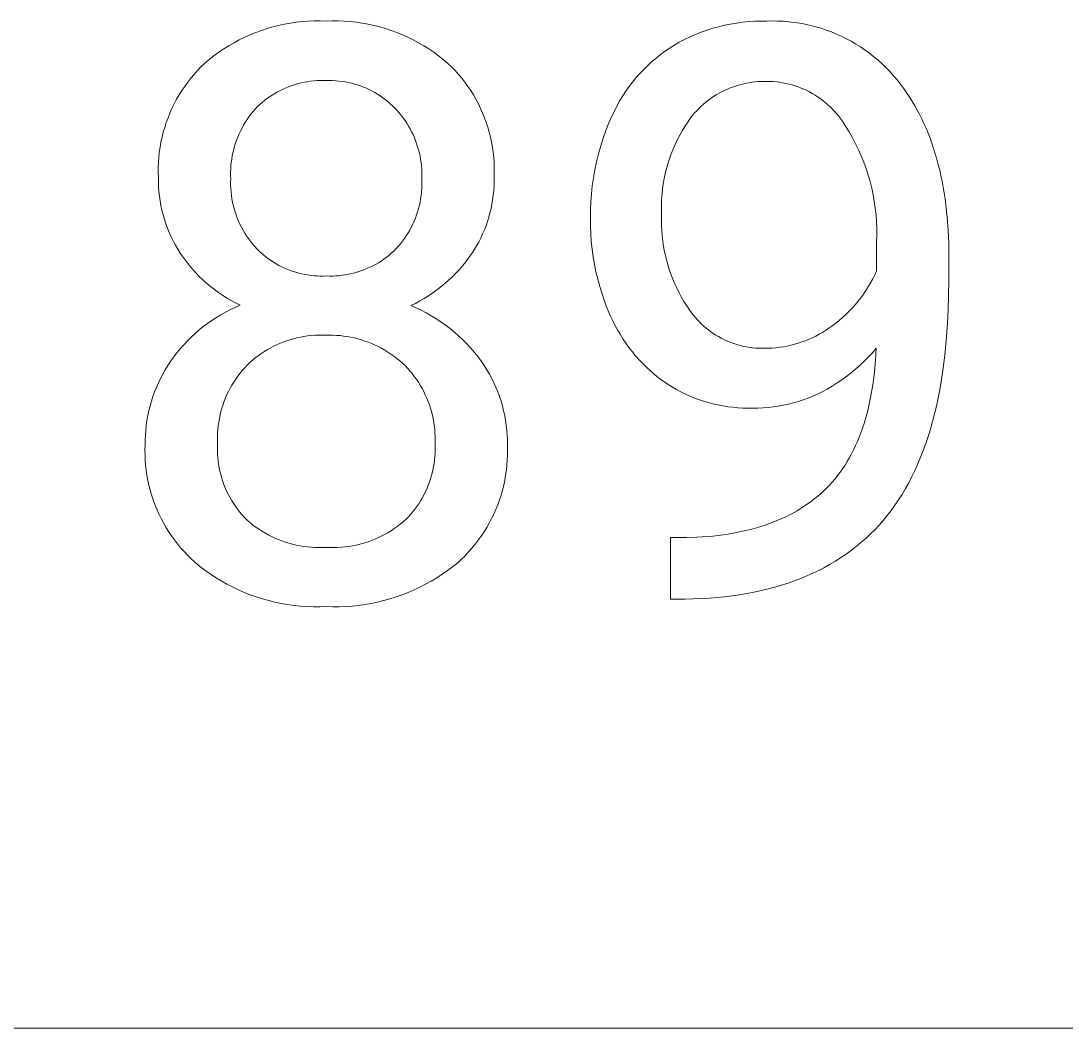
# Model space of a CAD drawing. Header units: millimetres. Extents: x 1287 to 5317, y -239 to 2577.
# Drawn here: x 4646.2 to 4716.2, y -13.8 to 53.6 of the extents above; entities that cross this region are included whole.
import ezdxf

# ---------------------------------------------------------------- set-up
doc = ezdxf.new("R2010")
doc.units = ezdxf.units.MM
doc.header["$MEASUREMENT"] = 0
doc.layers.add('Domyślny', color=7, linetype='Continuous', true_color=0x000000)

msp = doc.modelspace()

# ---------------------------------------------------------------- linework, layer by layer
at = {"layer": 'Domyślny', "color": 18, "lineweight": 15, "true_color": 0x000000}
for p, q in [((4662.731, 53.113), (4663.116, 53.225)), ((4663.116, 53.225), (4663.506, 53.324)), ((4663.506, 53.324), (4663.898, 53.409)), ((4663.898, 53.409), (4664.294, 53.48)), ((4664.294, 53.48), (4664.691, 53.538)), ((4664.691, 53.538), (4665.09, 53.581)), ((4665.09, 53.581), (4665.491, 53.611)), ((4665.491, 53.611), (4665.892, 53.627)), ((4665.892, 53.627), (4666.294, 53.629)), ((4666.294, 53.629), (4666.696, 53.617)), ((4666.696, 53.617), (4667.097, 53.629)), ((4667.097, 53.629), (4667.499, 53.627)), ((4667.499, 53.627), (4667.9, 53.61)), ((4667.9, 53.61), (4668.3, 53.58)), ((4668.3, 53.58), (4668.7, 53.536)), ((4668.7, 53.536), (4669.097, 53.479)), ((4669.097, 53.479), (4669.492, 53.407)), ((4669.492, 53.407), (4669.885, 53.322)), ((4669.885, 53.322), (4670.274, 53.224)), ((4670.274, 53.224), (4670.66, 53.112)), ((4692.587, 53.132), (4692.98, 53.242)), ((4692.98, 53.242), (4693.377, 53.338)), ((4693.377, 53.338), (4693.777, 53.42)), ((4693.777, 53.42), (4694.18, 53.488)), ((4694.18, 53.488), (4694.584, 53.542)), ((4694.584, 53.542), (4694.99, 53.582)), ((4694.99, 53.582), (4695.398, 53.608)), ((4695.398, 53.608), (4695.806, 53.62)), ((4695.806, 53.62), (4696.214, 53.617)), ((4696.214, 53.617), (4696.581, 53.625)), ((4696.581, 53.625), (4696.948, 53.621)), ((4696.948, 53.621), (4697.315, 53.604)), ((4697.315, 53.604), (4697.681, 53.574)), ((4697.681, 53.574), (4698.045, 53.531)), ((4698.045, 53.531), (4698.408, 53.477)), ((4698.408, 53.477), (4698.769, 53.409)), ((4698.769, 53.409), (4699.128, 53.33)), ((4699.128, 53.33), (4699.483, 53.238)), ((4699.483, 53.238), (4699.835, 53.134)), ((4660.873, 52.357), (4661.233, 52.534)), ((4661.233, 52.534), (4661.6, 52.698)), ((4661.6, 52.698), (4661.972, 52.85)), ((4661.972, 52.85), (4662.349, 52.988)), ((4662.349, 52.988), (4662.731, 53.113)), ((4670.66, 53.112), (4671.042, 52.986)), ((4671.042, 52.986), (4671.419, 52.848)), ((4671.419, 52.848), (4671.791, 52.697)), ((4671.791, 52.697), (4672.157, 52.532)), ((4672.157, 52.532), (4672.518, 52.356)), ((4690.691, 52.383), (4691.059, 52.559)), ((4691.059, 52.559), (4691.434, 52.722)), ((4691.434, 52.722), (4691.813, 52.872)), ((4691.813, 52.872), (4692.198, 53.009)), ((4692.198, 53.009), (4692.587, 53.132)), ((4699.835, 53.134), (4700.183, 53.018)), ((4700.183, 53.018), (4700.527, 52.89)), ((4700.527, 52.89), (4700.867, 52.75)), ((4700.867, 52.75), (4701.201, 52.599)), ((4701.201, 52.599), (4701.53, 52.436)), ((4659.831, 51.753), (4660.171, 51.966)), ((4660.171, 51.966), (4660.518, 52.168)), ((4660.518, 52.168), (4660.873, 52.357)), ((4672.518, 52.356), (4672.872, 52.167)), ((4672.872, 52.167), (4673.22, 51.965)), ((4673.22, 51.965), (4673.56, 51.752)), ((4689.66, 51.792), (4689.974, 51.993)), ((4689.974, 51.993), (4690.329, 52.195)), ((4690.329, 52.195), (4690.691, 52.383)), ((4701.53, 52.436), (4701.854, 52.263)), ((4701.854, 52.263), (4702.171, 52.078)), ((4702.171, 52.078), (4702.482, 51.882)), ((4702.482, 51.882), (4702.785, 51.676)), ((4658.857, 51.044), (4659.173, 51.292)), ((4659.173, 51.292), (4659.498, 51.528)), ((4659.498, 51.528), (4659.831, 51.753)), ((4673.56, 51.752), (4673.893, 51.527)), ((4673.893, 51.527), (4674.218, 51.291)), ((4674.218, 51.291), (4674.534, 51.044)), ((4688.481, 50.879), (4688.764, 51.122)), ((4688.764, 51.122), (4689.055, 51.356)), ((4689.055, 51.356), (4689.354, 51.579)), ((4689.354, 51.579), (4689.66, 51.792)), ((4702.785, 51.676), (4703.082, 51.46)), ((4703.082, 51.46), (4703.371, 51.233)), ((4703.371, 51.233), (4703.652, 50.997)), ((4658.069, 50.303), (4658.305, 50.548)), ((4658.305, 50.548), (4658.549, 50.786)), ((4658.549, 50.786), (4658.857, 51.044)), ((4674.534, 51.044), (4674.842, 50.786)), ((4674.842, 50.786), (4675.087, 50.549)), ((4675.087, 50.549), (4675.324, 50.304)), ((4687.943, 50.363), (4688.208, 50.626)), ((4688.208, 50.626), (4688.481, 50.879)), ((4703.652, 50.997), (4703.924, 50.751)), ((4703.924, 50.751), (4704.188, 50.496)), ((4704.188, 50.496), (4704.443, 50.232)), ((4657.413, 49.519), (4657.623, 49.788)), ((4657.623, 49.788), (4657.841, 50.049)), ((4657.841, 50.049), (4658.069, 50.303)), ((4675.324, 50.304), (4675.552, 50.05)), ((4675.552, 50.05), (4675.771, 49.789)), ((4675.771, 49.789), (4675.98, 49.521)), ((4687.205, 49.522), (4687.441, 49.811)), ((4687.441, 49.811), (4687.687, 50.091)), ((4687.687, 50.091), (4687.943, 50.363)), ((4704.443, 50.232), (4704.689, 49.959)), ((4704.689, 49.959), (4704.926, 49.679)), ((4657.023, 48.961), (4657.213, 49.243)), ((4657.213, 49.243), (4657.413, 49.519)), ((4663.815, 49.066), (4663.624, 48.974)), ((4664.009, 49.152), (4663.815, 49.066)), ((4664.205, 49.23), (4664.009, 49.152)), ((4664.404, 49.302), (4664.205, 49.23)), ((4664.606, 49.367), (4664.404, 49.302)), ((4664.809, 49.426), (4664.606, 49.367)), ((4665.015, 49.477), (4664.809, 49.426)), ((4665.222, 49.521), (4665.015, 49.477)), ((4665.43, 49.558), (4665.222, 49.521)), ((4665.639, 49.588), (4665.43, 49.558)), ((4665.85, 49.611), (4665.639, 49.588)), ((4666.061, 49.627), (4665.85, 49.611)), ((4666.272, 49.636), (4666.061, 49.627)), ((4666.484, 49.637), (4666.272, 49.636)), ((4666.696, 49.631), (4666.484, 49.637)), ((4666.908, 49.635), (4666.696, 49.631)), ((4667.12, 49.632), (4666.908, 49.635)), ((4667.331, 49.621), (4667.12, 49.632)), ((4667.543, 49.602), (4667.331, 49.621)), ((4667.753, 49.577), (4667.543, 49.602)), ((4667.963, 49.544), (4667.753, 49.577)), ((4668.171, 49.504), (4667.963, 49.544)), ((4668.378, 49.456), (4668.171, 49.504)), ((4668.583, 49.402), (4668.378, 49.456)), ((4668.786, 49.34), (4668.583, 49.402)), ((4668.986, 49.272), (4668.786, 49.34)), ((4669.185, 49.196), (4668.986, 49.272)), ((4669.38, 49.114), (4669.185, 49.196)), ((4669.572, 49.025), (4669.38, 49.114)), ((4669.762, 48.93), (4669.572, 49.025)), ((4675.98, 49.521), (4676.181, 49.245)), ((4676.181, 49.245), (4676.371, 48.963)), ((4686.764, 48.921), (4686.979, 49.225)), ((4686.979, 49.225), (4687.205, 49.522)), ((4693.569, 49.062), (4693.377, 48.974)), ((4693.764, 49.142), (4693.569, 49.062)), ((4693.962, 49.217), (4693.764, 49.142)), ((4694.162, 49.284), (4693.962, 49.217)), ((4694.364, 49.345), (4694.162, 49.284)), ((4694.568, 49.399), (4694.364, 49.345)), ((4694.773, 49.446), (4694.568, 49.399)), ((4694.981, 49.486), (4694.773, 49.446)), ((4695.189, 49.519), (4694.981, 49.486)), ((4695.398, 49.545), (4695.189, 49.519)), ((4695.608, 49.564), (4695.398, 49.545)), ((4695.819, 49.575), (4695.608, 49.564)), ((4696.03, 49.58), (4695.819, 49.575)), ((4696.241, 49.578), (4696.03, 49.58)), ((4696.451, 49.573), (4696.241, 49.578)), ((4696.661, 49.561), (4696.451, 49.573)), ((4696.87, 49.542), (4696.661, 49.561)), ((4697.078, 49.516), (4696.87, 49.542)), ((4697.286, 49.482), (4697.078, 49.516)), ((4697.492, 49.442), (4697.286, 49.482)), ((4697.697, 49.394), (4697.492, 49.442)), ((4697.9, 49.34), (4697.697, 49.394)), ((4698.1, 49.278), (4697.9, 49.34)), ((4698.299, 49.21), (4698.1, 49.278)), ((4698.495, 49.135), (4698.299, 49.21)), ((4698.689, 49.053), (4698.495, 49.135)), ((4698.88, 48.965), (4698.689, 49.053)), ((4704.926, 49.679), (4705.152, 49.39)), ((4705.152, 49.39), (4705.353, 49.121)), ((4705.353, 49.121), (4705.547, 48.847)), ((4656.512, 48.076), (4656.672, 48.377)), ((4656.672, 48.377), (4656.843, 48.672)), ((4656.843, 48.672), (4657.023, 48.961)), ((4662.724, 48.421), (4662.556, 48.292)), ((4662.896, 48.544), (4662.724, 48.421)), ((4663.073, 48.661), (4662.896, 48.544)), ((4663.253, 48.771), (4663.073, 48.661)), ((4663.437, 48.876), (4663.253, 48.771)), ((4663.624, 48.974), (4663.437, 48.876)), ((4669.948, 48.827), (4669.762, 48.93)), ((4670.13, 48.719), (4669.948, 48.827)), ((4670.308, 48.604), (4670.13, 48.719)), ((4670.482, 48.483), (4670.308, 48.604)), ((4670.652, 48.357), (4670.482, 48.483)), ((4670.818, 48.224), (4670.652, 48.357)), ((4676.371, 48.963), (4676.552, 48.674)), ((4676.552, 48.674), (4676.723, 48.379)), ((4676.723, 48.379), (4676.883, 48.078)), ((4686.366, 48.29), (4686.56, 48.609)), ((4686.56, 48.609), (4686.764, 48.921)), ((4692.297, 48.319), (4692.13, 48.19)), ((4692.467, 48.444), (4692.297, 48.319)), ((4692.642, 48.562), (4692.467, 48.444)), ((4692.82, 48.674), (4692.642, 48.562)), ((4693.003, 48.78), (4692.82, 48.674)), ((4693.188, 48.88), (4693.003, 48.78)), ((4693.377, 48.974), (4693.188, 48.88)), ((4699.067, 48.87), (4698.88, 48.965)), ((4699.251, 48.769), (4699.067, 48.87)), ((4699.432, 48.662), (4699.251, 48.769)), ((4699.609, 48.548), (4699.432, 48.662)), ((4699.781, 48.429), (4699.609, 48.548)), ((4699.95, 48.303), (4699.781, 48.429)), ((4705.547, 48.847), (4705.735, 48.567)), ((4705.735, 48.567), (4705.916, 48.28)), ((4656.224, 47.459), (4656.363, 47.77)), ((4656.363, 47.77), (4656.512, 48.076)), ((4661.93, 47.711), (4661.787, 47.544)), ((4662.079, 47.873), (4661.93, 47.711)), ((4662.233, 48.018), (4662.079, 47.873)), ((4662.392, 48.158), (4662.233, 48.018)), ((4662.556, 48.292), (4662.392, 48.158)), ((4670.979, 48.086), (4670.818, 48.224)), ((4671.135, 47.942), (4670.979, 48.086)), ((4671.285, 47.793), (4671.135, 47.942)), ((4671.434, 47.634), (4671.285, 47.793)), ((4671.577, 47.471), (4671.434, 47.634)), ((4676.883, 48.078), (4677.032, 47.772)), ((4677.032, 47.772), (4677.171, 47.46)), ((4685.853, 47.296), (4686.013, 47.633)), ((4686.013, 47.633), (4686.184, 47.965)), ((4686.184, 47.965), (4686.366, 48.29)), ((4691.511, 47.617), (4691.369, 47.461)), ((4691.659, 47.768), (4691.511, 47.617)), ((4691.811, 47.914), (4691.659, 47.768)), ((4691.968, 48.054), (4691.811, 47.914)), ((4692.13, 48.19), (4691.968, 48.054)), ((4700.114, 48.172), (4699.95, 48.303)), ((4700.274, 48.036), (4700.114, 48.172)), ((4700.429, 47.894), (4700.274, 48.036)), ((4700.579, 47.746), (4700.429, 47.894)), ((4700.723, 47.594), (4700.579, 47.746)), ((4705.916, 48.28), (4706.091, 47.988)), ((4706.091, 47.988), (4706.259, 47.689)), ((4706.259, 47.689), (4706.421, 47.385)), ((4655.979, 46.823), (4656.096, 47.143)), ((4656.096, 47.143), (4656.224, 47.459)), ((4661.392, 47.016), (4661.273, 46.831)), ((4661.518, 47.196), (4661.392, 47.016)), ((4661.649, 47.372), (4661.518, 47.196)), ((4661.787, 47.544), (4661.649, 47.372)), ((4671.714, 47.303), (4671.577, 47.471)), ((4671.846, 47.13), (4671.714, 47.303)), ((4671.972, 46.953), (4671.846, 47.13)), ((4672.091, 46.772), (4671.972, 46.953)), ((4677.171, 47.46), (4677.299, 47.145)), ((4677.299, 47.145), (4677.416, 46.825)), ((4685.633, 46.796), (4685.853, 47.296)), ((4691.101, 47.135), (4690.903, 46.854)), ((4691.232, 47.3), (4691.101, 47.135)), ((4691.369, 47.461), (4691.232, 47.3)), ((4700.863, 47.437), (4700.723, 47.594)), ((4700.997, 47.275), (4700.863, 47.437)), ((4701.125, 47.109), (4700.997, 47.275)), ((4701.248, 46.938), (4701.125, 47.109)), ((4701.364, 46.764), (4701.248, 46.938)), ((4706.421, 47.385), (4706.577, 47.075)), ((4706.577, 47.075), (4706.726, 46.759)), ((4655.779, 46.172), (4655.873, 46.499)), ((4655.873, 46.499), (4655.979, 46.823)), ((4660.952, 46.254), (4660.859, 46.055)), ((4661.053, 46.45), (4660.952, 46.254)), ((4661.159, 46.642), (4661.053, 46.45)), ((4661.273, 46.831), (4661.159, 46.642)), ((4672.205, 46.586), (4672.091, 46.772)), ((4672.312, 46.398), (4672.205, 46.586)), ((4672.413, 46.205), (4672.312, 46.398)), ((4672.507, 46.01), (4672.413, 46.205)), ((4677.416, 46.825), (4677.522, 46.501)), ((4677.522, 46.501), (4677.616, 46.173)), ((4685.244, 45.774), (4685.429, 46.288)), ((4685.429, 46.288), (4685.633, 46.796)), ((4690.535, 46.272), (4690.367, 45.971)), ((4690.714, 46.566), (4690.535, 46.272)), ((4690.903, 46.854), (4690.714, 46.566)), ((4701.475, 46.585), (4701.364, 46.764)), ((4701.714, 46.199), (4701.475, 46.585)), ((4706.726, 46.759), (4706.869, 46.436)), ((4706.869, 46.436), (4707.005, 46.108)), ((4655.564, 45.173), (4655.624, 45.508)), ((4655.624, 45.508), (4655.696, 45.841)), ((4655.696, 45.841), (4655.779, 46.172)), ((4660.692, 45.647), (4660.619, 45.44)), ((4660.772, 45.852), (4660.692, 45.647)), ((4660.859, 46.055), (4660.772, 45.852)), ((4672.595, 45.811), (4672.507, 46.01)), ((4672.676, 45.609), (4672.595, 45.811)), ((4672.75, 45.405), (4672.676, 45.609)), ((4677.616, 46.173), (4677.699, 45.843)), ((4677.699, 45.843), (4677.771, 45.509)), ((4677.771, 45.509), (4677.831, 45.174)), ((4685.076, 45.253), (4685.244, 45.774)), ((4690.208, 45.666), (4690.06, 45.355)), ((4690.367, 45.971), (4690.208, 45.666)), ((4701.939, 45.806), (4701.714, 46.199)), ((4702.15, 45.405), (4701.939, 45.806)), ((4707.005, 46.108), (4707.135, 45.774)), ((4707.135, 45.774), (4707.259, 45.434)), ((4655.479, 44.497), (4655.515, 44.836)), ((4655.515, 44.836), (4655.564, 45.173)), ((4660.443, 44.804), (4660.399, 44.588)), ((4660.495, 45.018), (4660.443, 44.804)), ((4660.553, 45.23), (4660.495, 45.018)), ((4660.619, 45.44), (4660.553, 45.23)), ((4672.817, 45.199), (4672.75, 45.405)), ((4672.878, 44.99), (4672.817, 45.199)), ((4672.931, 44.78), (4672.878, 44.99)), ((4677.831, 45.174), (4677.879, 44.837)), ((4677.879, 44.837), (4677.915, 44.498)), ((4684.926, 44.727), (4685.076, 45.253)), ((4689.923, 45.039), (4689.796, 44.719)), ((4690.06, 45.355), (4689.923, 45.039)), ((4702.348, 44.997), (4702.15, 45.405)), ((4702.532, 44.582), (4702.348, 44.997)), ((4707.259, 45.434), (4707.376, 45.087)), ((4707.376, 45.087), (4707.487, 44.735)), ((4655.44, 43.817), (4655.454, 44.157)), ((4655.454, 44.157), (4655.479, 44.497)), ((4660.332, 44.154), (4660.309, 43.935)), ((4660.362, 44.372), (4660.332, 44.154)), ((4660.399, 44.588), (4660.362, 44.372)), ((4672.977, 44.567), (4672.931, 44.78)), ((4673.016, 44.354), (4672.977, 44.567)), ((4673.048, 44.139), (4673.016, 44.354)), ((4673.072, 43.923), (4673.048, 44.139)), ((4677.915, 44.498), (4677.94, 44.158)), ((4677.94, 44.158), (4677.952, 43.817)), ((4684.681, 43.661), (4684.794, 44.196)), ((4684.794, 44.196), (4684.926, 44.727)), ((4689.68, 44.395), (4689.575, 44.067)), ((4689.796, 44.719), (4689.68, 44.395)), ((4702.701, 44.162), (4702.532, 44.582)), ((4702.855, 43.736), (4702.701, 44.162)), ((4707.487, 44.735), (4707.591, 44.377)), ((4707.591, 44.377), (4707.69, 44.013)), ((4655.439, 43.476), (4655.44, 43.817)), ((4655.449, 43.136), (4655.439, 43.476)), ((4660.294, 43.715), (4660.287, 43.495)), ((4660.287, 43.495), (4660.287, 43.275)), ((4660.309, 43.935), (4660.294, 43.715)), ((4673.089, 43.707), (4673.072, 43.923)), ((4673.099, 43.49), (4673.089, 43.707)), ((4673.102, 43.272), (4673.099, 43.49)), ((4677.953, 43.476), (4677.942, 43.136)), ((4677.952, 43.817), (4677.953, 43.476)), ((4684.586, 43.123), (4684.681, 43.661)), ((4689.482, 43.736), (4689.4, 43.401)), ((4689.575, 44.067), (4689.482, 43.736)), ((4702.995, 43.304), (4702.855, 43.736)), ((4707.69, 44.013), (4707.781, 43.643)), ((4707.781, 43.643), (4707.867, 43.267)), ((4655.451, 42.822), (4655.449, 43.136)), ((4655.463, 42.507), (4655.451, 42.822)), ((4660.287, 43.275), (4660.294, 43.055)), ((4660.294, 43.055), (4660.288, 42.831)), ((4660.288, 42.831), (4660.29, 42.607)), ((4673.097, 43.055), (4673.102, 43.272)), ((4673.103, 42.832), (4673.097, 43.055)), ((4673.102, 42.608), (4673.103, 42.832)), ((4677.942, 42.837), (4677.931, 42.538)), ((4677.942, 43.136), (4677.942, 42.837)), ((4684.509, 42.581), (4684.586, 43.123)), ((4689.269, 42.725), (4689.221, 42.385)), ((4689.329, 43.065), (4689.269, 42.725)), ((4689.4, 43.401), (4689.329, 43.065)), ((4703.12, 42.869), (4702.995, 43.304)), ((4703.23, 42.429), (4703.12, 42.869)), ((4707.867, 43.267), (4707.946, 42.885)), ((4707.946, 42.885), (4708.018, 42.497)), ((4655.486, 42.194), (4655.463, 42.507)), ((4655.52, 41.882), (4655.486, 42.194)), ((4660.29, 42.607), (4660.3, 42.384)), ((4660.3, 42.384), (4660.318, 42.16)), ((4660.318, 42.16), (4660.343, 41.938)), ((4673.051, 41.94), (4673.075, 42.162)), ((4673.075, 42.162), (4673.092, 42.385)), ((4673.092, 42.385), (4673.102, 42.608)), ((4677.911, 42.24), (4677.881, 41.943)), ((4677.931, 42.538), (4677.911, 42.24)), ((4684.412, 41.492), (4684.451, 42.037)), ((4684.451, 42.037), (4684.509, 42.581)), ((4689.185, 42.042), (4689.16, 41.699)), ((4689.221, 42.385), (4689.185, 42.042)), ((4703.325, 41.985), (4703.23, 42.429)), ((4708.018, 42.497), (4708.085, 42.103)), ((4708.085, 42.103), (4708.145, 41.703)), ((4655.565, 41.57), (4655.52, 41.882)), ((4655.62, 41.261), (4655.565, 41.57)), ((4660.343, 41.938), (4660.377, 41.716)), ((4660.377, 41.716), (4660.418, 41.496)), ((4660.418, 41.496), (4660.466, 41.277)), ((4672.931, 41.281), (4672.978, 41.499)), ((4672.978, 41.499), (4673.018, 41.719)), ((4673.018, 41.719), (4673.051, 41.94)), ((4677.791, 41.352), (4677.731, 41.059)), ((4677.841, 41.646), (4677.791, 41.352)), ((4677.881, 41.943), (4677.841, 41.646)), ((4684.392, 40.945), (4684.412, 41.492)), ((4689.146, 41.355), (4689.145, 41.011)), ((4689.16, 41.699), (4689.146, 41.355)), ((4703.404, 41.539), (4703.325, 41.985)), ((4703.468, 41.09), (4703.404, 41.539)), ((4708.145, 41.703), (4708.198, 41.297)), ((4655.687, 40.954), (4655.62, 41.261)), ((4655.763, 40.649), (4655.687, 40.954)), ((4655.851, 40.347), (4655.763, 40.649)), ((4660.466, 41.277), (4660.522, 41.06)), ((4660.522, 41.06), (4660.586, 40.846)), ((4660.586, 40.846), (4660.657, 40.633)), ((4660.657, 40.633), (4660.736, 40.423)), ((4672.665, 40.428), (4672.743, 40.637)), ((4672.743, 40.637), (4672.813, 40.85)), ((4672.813, 40.85), (4672.875, 41.064)), ((4672.875, 41.064), (4672.931, 41.281)), ((4677.662, 40.768), (4677.582, 40.48)), ((4677.731, 41.059), (4677.662, 40.768)), ((4684.391, 40.398), (4684.392, 40.945)), ((4689.145, 41.011), (4689.155, 40.666)), ((4689.155, 40.666), (4689.147, 40.308)), ((4703.517, 40.64), (4703.468, 41.09)), ((4703.55, 40.187), (4703.517, 40.64)), ((4708.198, 41.297), (4708.287, 40.467)), ((4655.948, 40.048), (4655.851, 40.347)), ((4656.056, 39.753), (4655.948, 40.048)), ((4660.736, 40.423), (4660.822, 40.217)), ((4660.822, 40.217), (4660.914, 40.013)), ((4660.914, 40.013), (4661.014, 39.812)), ((4672.391, 39.816), (4672.489, 40.017)), ((4672.489, 40.017), (4672.581, 40.221)), ((4672.581, 40.221), (4672.665, 40.428)), ((4677.395, 39.912), (4677.288, 39.633)), ((4677.494, 40.194), (4677.395, 39.912)), ((4677.582, 40.48), (4677.494, 40.194)), ((4684.393, 39.884), (4684.391, 40.398)), ((4689.147, 40.308), (4689.151, 39.949)), ((4689.151, 39.949), (4689.167, 39.59)), ((4703.567, 39.734), (4703.55, 40.187)), ((4708.287, 40.467), (4708.35, 39.614)), ((4656.175, 39.462), (4656.056, 39.753)), ((4656.303, 39.175), (4656.175, 39.462)), ((4661.014, 39.812), (4661.121, 39.615)), ((4661.121, 39.615), (4661.235, 39.422)), ((4661.235, 39.422), (4661.356, 39.234)), ((4661.356, 39.234), (4661.482, 39.049)), ((4671.929, 39.052), (4672.054, 39.237)), ((4672.054, 39.237), (4672.173, 39.426)), ((4672.173, 39.426), (4672.285, 39.619)), ((4672.285, 39.619), (4672.391, 39.816)), ((4677.171, 39.358), (4677.045, 39.087)), ((4677.288, 39.633), (4677.171, 39.358)), ((4684.412, 39.371), (4684.393, 39.884)), ((4684.449, 38.858), (4684.412, 39.371)), ((4689.167, 39.59), (4689.196, 39.232)), ((4689.196, 39.232), (4689.237, 38.875)), ((4703.555, 38.828), (4703.569, 39.281)), ((4703.569, 39.281), (4703.567, 39.734)), ((4708.35, 39.614), (4708.387, 38.736)), ((4656.441, 38.893), (4656.303, 39.175)), ((4656.588, 38.615), (4656.441, 38.893)), ((4656.745, 38.343), (4656.588, 38.615)), ((4661.482, 39.049), (4661.616, 38.869)), ((4661.616, 38.869), (4661.755, 38.694)), ((4661.755, 38.694), (4661.901, 38.523)), ((4661.901, 38.523), (4662.052, 38.358)), ((4671.366, 38.358), (4671.516, 38.524)), ((4671.516, 38.524), (4671.659, 38.695)), ((4671.659, 38.695), (4671.797, 38.871)), ((4671.797, 38.871), (4671.929, 39.052)), ((4676.766, 38.558), (4676.613, 38.301)), ((4676.91, 38.82), (4676.766, 38.558)), ((4677.045, 39.087), (4676.91, 38.82)), ((4684.502, 38.347), (4684.449, 38.858)), ((4689.237, 38.875), (4689.29, 38.52)), ((4689.29, 38.52), (4689.355, 38.167)), ((4703.555, 36.895), (4703.555, 38.828)), ((4708.387, 38.736), (4708.4, 37.835)), ((4656.912, 38.076), (4656.745, 38.343)), ((4657.103, 37.799), (4656.912, 38.076)), ((4662.052, 38.358), (4662.199, 38.214)), ((4662.199, 38.214), (4662.35, 38.076)), ((4662.35, 38.076), (4662.506, 37.942)), ((4662.506, 37.942), (4662.667, 37.814)), ((4662.667, 37.814), (4662.831, 37.691)), ((4670.718, 37.794), (4670.888, 37.926)), ((4670.888, 37.926), (4671.052, 38.065)), ((4671.052, 38.065), (4671.212, 38.209)), ((4671.212, 38.209), (4671.366, 38.358)), ((4676.452, 38.049), (4676.256, 37.772)), ((4676.613, 38.301), (4676.452, 38.049)), ((4684.571, 37.838), (4684.502, 38.347)), ((4684.658, 37.331), (4684.571, 37.838)), ((4689.355, 38.167), (4689.433, 37.817)), ((4689.433, 37.817), (4689.522, 37.469)), ((4708.4, 37.835), (4708.4, 36.426)), ((4657.303, 37.529), (4657.103, 37.799)), ((4657.512, 37.266), (4657.303, 37.529)), ((4657.73, 37.01), (4657.512, 37.266)), ((4662.831, 37.691), (4663, 37.574)), ((4663, 37.574), (4663.172, 37.463)), ((4663.172, 37.463), (4663.349, 37.357)), ((4663.349, 37.357), (4663.528, 37.258)), ((4663.528, 37.258), (4663.711, 37.164)), ((4663.711, 37.164), (4663.897, 37.077)), ((4669.421, 37.04), (4669.617, 37.128)), ((4669.617, 37.128), (4669.81, 37.223)), ((4669.81, 37.223), (4669.999, 37.325)), ((4669.999, 37.325), (4670.185, 37.432)), ((4670.185, 37.432), (4670.367, 37.547)), ((4670.367, 37.547), (4670.545, 37.667)), ((4670.545, 37.667), (4670.718, 37.794)), ((4675.835, 37.238), (4675.612, 36.981)), ((4676.05, 37.501), (4675.835, 37.238)), ((4676.256, 37.772), (4676.05, 37.501)), ((4684.761, 36.828), (4684.658, 37.331)), ((4689.522, 37.469), (4689.623, 37.125)), ((4689.623, 37.125), (4689.737, 36.784)), ((4657.957, 36.761), (4657.73, 37.01)), ((4658.191, 36.52), (4657.957, 36.761)), ((4658.433, 36.286), (4658.191, 36.52)), ((4663.897, 37.077), (4664.085, 36.996)), ((4664.085, 36.996), (4664.277, 36.921)), ((4664.277, 36.921), (4664.47, 36.853)), ((4664.47, 36.853), (4664.666, 36.791)), ((4664.666, 36.791), (4664.864, 36.736)), ((4664.864, 36.736), (4665.064, 36.688)), ((4665.064, 36.688), (4665.265, 36.646)), ((4665.265, 36.646), (4665.467, 36.611)), ((4665.467, 36.611), (4665.671, 36.583)), ((4665.671, 36.583), (4665.875, 36.562)), ((4665.875, 36.562), (4666.08, 36.548)), ((4666.08, 36.548), (4666.285, 36.541)), ((4666.285, 36.541), (4666.49, 36.54)), ((4666.49, 36.54), (4666.696, 36.546)), ((4666.696, 36.546), (4666.91, 36.54)), ((4666.91, 36.54), (4667.125, 36.541)), ((4667.125, 36.541), (4667.34, 36.55)), ((4667.34, 36.55), (4667.554, 36.566)), ((4667.554, 36.566), (4667.768, 36.59)), ((4667.768, 36.59), (4667.98, 36.621)), ((4667.98, 36.621), (4668.192, 36.659)), ((4668.192, 36.659), (4668.402, 36.705)), ((4668.402, 36.705), (4668.61, 36.758)), ((4668.61, 36.758), (4668.816, 36.818)), ((4668.816, 36.818), (4669.02, 36.885)), ((4669.02, 36.885), (4669.222, 36.959)), ((4669.222, 36.959), (4669.421, 37.04)), ((4675.14, 36.491), (4674.893, 36.258)), ((4675.38, 36.732), (4675.14, 36.491)), ((4675.612, 36.981), (4675.38, 36.732)), ((4684.88, 36.328), (4684.761, 36.828)), ((4689.737, 36.784), (4689.861, 36.447)), ((4689.861, 36.447), (4689.998, 36.115)), ((4703.296, 36.351), (4703.43, 36.621)), ((4703.43, 36.621), (4703.555, 36.895)), ((4708.4, 36.426), (4708.383, 35.057)), ((4658.684, 36.062), (4658.433, 36.286)), ((4658.941, 35.845), (4658.684, 36.062)), ((4659.206, 35.637), (4658.941, 35.845)), ((4674.375, 35.816), (4674.106, 35.609)), ((4674.638, 36.033), (4674.375, 35.816)), ((4674.893, 36.258), (4674.638, 36.033)), ((4685.016, 35.832), (4684.88, 36.328)), ((4685.168, 35.342), (4685.016, 35.832)), ((4689.998, 36.115), (4690.145, 35.788)), ((4690.145, 35.788), (4690.304, 35.466)), ((4702.841, 35.571), (4703.001, 35.826)), ((4703.001, 35.826), (4703.153, 36.086)), ((4703.153, 36.086), (4703.296, 36.351)), ((4659.477, 35.439), (4659.206, 35.637)), ((4659.755, 35.249), (4659.477, 35.439)), ((4660.039, 35.069), (4659.755, 35.249)), ((4660.329, 34.898), (4660.039, 35.069)), ((4673.258, 35.041), (4672.964, 34.871)), ((4673.547, 35.221), (4673.258, 35.041)), ((4673.83, 35.41), (4673.547, 35.221)), ((4674.106, 35.609), (4673.83, 35.41)), ((4685.336, 34.856), (4685.168, 35.342)), ((4690.304, 35.466), (4690.474, 35.149)), ((4690.474, 35.149), (4690.655, 34.839)), ((4702.309, 34.841), (4702.495, 35.078)), ((4702.495, 35.078), (4702.672, 35.322)), ((4702.672, 35.322), (4702.841, 35.571)), ((4708.383, 35.057), (4708.331, 33.736)), ((4660.273, 34.292), (4660.597, 34.445)), ((4660.624, 34.738), (4660.329, 34.898)), ((4660.597, 34.445), (4660.925, 34.587)), ((4660.925, 34.587), (4660.624, 34.738)), ((4672.664, 34.711), (4672.359, 34.56)), ((4672.359, 34.56), (4672.71, 34.409)), ((4672.964, 34.871), (4672.664, 34.711)), ((4672.71, 34.409), (4673.056, 34.245)), ((4685.52, 34.376), (4685.336, 34.856)), ((4685.719, 33.902), (4685.52, 34.376)), ((4690.655, 34.839), (4690.846, 34.535)), ((4690.846, 34.535), (4691.047, 34.238)), ((4701.707, 34.168), (4701.915, 34.385)), ((4701.915, 34.385), (4702.116, 34.61)), ((4702.116, 34.61), (4702.309, 34.841)), ((4659.039, 33.574), (4659.338, 33.769)), ((4659.338, 33.769), (4659.644, 33.954)), ((4659.644, 33.954), (4659.956, 34.129)), ((4659.956, 34.129), (4660.273, 34.292)), ((4673.056, 34.245), (4673.395, 34.069)), ((4673.395, 34.069), (4673.728, 33.882)), ((4673.728, 33.882), (4674.055, 33.683)), ((4674.055, 33.683), (4674.374, 33.473)), ((4685.867, 33.579), (4685.719, 33.902)), ((4691.047, 34.238), (4691.165, 34.074)), ((4691.165, 34.074), (4691.288, 33.915)), ((4691.288, 33.915), (4691.417, 33.76)), ((4691.417, 33.76), (4691.551, 33.609)), ((4691.551, 33.609), (4691.69, 33.463)), ((4701.04, 33.559), (4701.269, 33.754)), ((4701.269, 33.754), (4701.491, 33.957)), ((4701.491, 33.957), (4701.707, 34.168)), ((4708.331, 33.736), (4708.246, 32.462)), ((4657.913, 32.693), (4658.183, 32.928)), ((4658.183, 32.928), (4658.461, 33.153)), ((4658.461, 33.153), (4658.746, 33.368)), ((4658.746, 33.368), (4659.039, 33.574)), ((4674.374, 33.473), (4674.686, 33.252)), ((4674.686, 33.252), (4674.99, 33.02)), ((4674.99, 33.02), (4675.286, 32.778)), ((4686.025, 33.261), (4685.867, 33.579)), ((4686.194, 32.948), (4686.025, 33.261)), ((4686.373, 32.64), (4686.194, 32.948)), ((4691.69, 33.463), (4691.834, 33.321)), ((4691.834, 33.321), (4691.982, 33.185)), ((4691.982, 33.185), (4692.136, 33.054)), ((4692.136, 33.054), (4692.293, 32.928)), ((4692.293, 32.928), (4692.455, 32.808)), ((4700.144, 32.902), (4700.356, 33.043)), ((4700.356, 33.043), (4700.562, 33.191)), ((4700.562, 33.191), (4700.804, 33.371)), ((4700.804, 33.371), (4701.04, 33.559)), ((4657.398, 32.198), (4657.651, 32.45)), ((4657.651, 32.45), (4657.913, 32.693)), ((4664.036, 32.203), (4663.809, 32.122)), ((4664.265, 32.278), (4664.036, 32.203)), ((4664.496, 32.344), (4664.265, 32.278)), ((4664.73, 32.402), (4664.496, 32.344)), ((4664.965, 32.452), (4664.73, 32.402)), ((4665.202, 32.494), (4664.965, 32.452)), ((4665.441, 32.528), (4665.202, 32.494)), ((4665.68, 32.554), (4665.441, 32.528)), ((4665.92, 32.571), (4665.68, 32.554)), ((4666.161, 32.58), (4665.92, 32.571)), ((4666.401, 32.581), (4666.161, 32.58)), ((4666.642, 32.574), (4666.401, 32.581)), ((4666.886, 32.58), (4666.642, 32.574)), ((4667.13, 32.578), (4666.886, 32.58)), ((4667.374, 32.567), (4667.13, 32.578)), ((4667.617, 32.548), (4667.374, 32.567)), ((4667.86, 32.522), (4667.617, 32.548)), ((4668.102, 32.486), (4667.86, 32.522)), ((4668.342, 32.443), (4668.102, 32.486)), ((4668.581, 32.392), (4668.342, 32.443)), ((4668.817, 32.333), (4668.581, 32.392)), ((4669.052, 32.265), (4668.817, 32.333)), ((4669.284, 32.19), (4669.052, 32.265)), ((4675.286, 32.778), (4675.573, 32.525)), ((4675.573, 32.525), (4675.851, 32.263)), ((4675.851, 32.263), (4676.12, 31.991)), ((4686.562, 32.339), (4686.373, 32.64)), ((4686.761, 32.044), (4686.562, 32.339)), ((4692.455, 32.808), (4692.621, 32.693)), ((4692.621, 32.693), (4692.79, 32.584)), ((4692.79, 32.584), (4692.964, 32.481)), ((4692.964, 32.481), (4693.14, 32.384)), ((4693.14, 32.384), (4693.32, 32.293)), ((4693.32, 32.293), (4693.503, 32.208)), ((4693.503, 32.208), (4693.689, 32.129)), ((4698.548, 32.124), (4698.787, 32.212)), ((4698.787, 32.212), (4699.022, 32.308)), ((4699.022, 32.308), (4699.254, 32.412)), ((4699.254, 32.412), (4699.483, 32.523)), ((4699.483, 32.523), (4699.707, 32.642)), ((4699.707, 32.642), (4699.928, 32.768)), ((4699.928, 32.768), (4700.144, 32.902)), ((4708.246, 32.462), (4708.126, 31.235)), ((4656.691, 31.392), (4656.918, 31.668)), ((4656.918, 31.668), (4657.153, 31.937)), ((4657.153, 31.937), (4657.398, 32.198)), ((4662.727, 31.599), (4662.522, 31.473)), ((4662.936, 31.718), (4662.727, 31.599)), ((4663.149, 31.83), (4662.936, 31.718)), ((4663.366, 31.935), (4663.149, 31.83)), ((4663.586, 32.032), (4663.366, 31.935)), ((4663.809, 32.122), (4663.586, 32.032)), ((4669.514, 32.107), (4669.284, 32.19)), ((4669.741, 32.017), (4669.514, 32.107)), ((4669.964, 31.919), (4669.741, 32.017)), ((4670.184, 31.813), (4669.964, 31.919)), ((4670.4, 31.7), (4670.184, 31.813)), ((4670.613, 31.579), (4670.4, 31.7)), ((4670.821, 31.452), (4670.613, 31.579)), ((4676.12, 31.991), (4676.38, 31.71)), ((4676.38, 31.71), (4676.629, 31.421)), ((4686.97, 31.757), (4686.761, 32.044)), ((4687.188, 31.476), (4686.97, 31.757)), ((4693.689, 32.129), (4693.877, 32.057)), ((4693.877, 32.057), (4694.067, 31.991)), ((4694.067, 31.991), (4694.26, 31.932)), ((4694.26, 31.932), (4694.455, 31.879)), ((4694.455, 31.879), (4694.651, 31.833)), ((4694.651, 31.833), (4694.849, 31.794)), ((4694.849, 31.794), (4695.048, 31.761)), ((4695.048, 31.761), (4695.248, 31.736)), ((4695.248, 31.736), (4695.449, 31.717)), ((4695.449, 31.717), (4695.65, 31.705)), ((4695.65, 31.705), (4695.851, 31.7)), ((4695.851, 31.7), (4696.053, 31.702)), ((4696.053, 31.702), (4696.307, 31.706)), ((4696.307, 31.706), (4696.561, 31.719)), ((4696.561, 31.719), (4696.815, 31.74)), ((4696.815, 31.74), (4697.067, 31.77)), ((4697.067, 31.77), (4697.318, 31.808)), ((4697.318, 31.808), (4697.568, 31.855)), ((4697.568, 31.855), (4697.816, 31.91)), ((4697.816, 31.91), (4698.063, 31.973)), ((4698.063, 31.973), (4698.307, 32.045)), ((4698.307, 32.045), (4698.548, 32.124)), ((4703.528, 31.702), (4703.273, 31.407)), ((4703.482, 30.9), (4703.528, 31.702)), ((4656.086, 30.541), (4656.268, 30.816)), ((4656.268, 30.816), (4656.475, 31.107)), ((4656.475, 31.107), (4656.691, 31.392)), ((4661.749, 30.899), (4661.569, 30.74)), ((4661.935, 31.052), (4661.749, 30.899)), ((4662.126, 31.199), (4661.935, 31.052)), ((4662.322, 31.339), (4662.126, 31.199)), ((4662.522, 31.473), (4662.322, 31.339)), ((4671.025, 31.318), (4670.821, 31.452)), ((4671.224, 31.177), (4671.025, 31.318)), ((4671.418, 31.029), (4671.224, 31.177)), ((4671.608, 30.875), (4671.418, 31.029)), ((4671.791, 30.714), (4671.608, 30.875)), ((4676.629, 31.421), (4676.868, 31.122)), ((4676.868, 31.122), (4677.097, 30.816)), ((4677.097, 30.816), (4677.282, 30.543)), ((4687.415, 31.202), (4687.188, 31.476)), ((4687.651, 30.936), (4687.415, 31.202)), ((4687.896, 30.678), (4687.651, 30.936)), ((4702.734, 30.843), (4702.451, 30.575)), ((4703.008, 31.121), (4702.734, 30.843)), ((4703.273, 31.407), (4703.008, 31.121)), ((4703.411, 30.125), (4703.482, 30.9)), ((4708.126, 31.235), (4707.971, 30.054)), ((4655.75, 29.974), (4655.913, 30.261)), ((4655.913, 30.261), (4656.086, 30.541)), ((4661.073, 30.217), (4660.921, 30.031)), ((4661.231, 30.398), (4661.073, 30.217)), ((4661.394, 30.574), (4661.231, 30.398)), ((4661.569, 30.74), (4661.394, 30.574)), ((4671.97, 30.547), (4671.791, 30.714)), ((4672.135, 30.374), (4671.97, 30.547)), ((4672.294, 30.194), (4672.135, 30.374)), ((4672.447, 30.01), (4672.294, 30.194)), ((4677.282, 30.543), (4677.458, 30.264)), ((4677.458, 30.264), (4677.624, 29.978)), ((4688.149, 30.428), (4687.896, 30.678)), ((4688.41, 30.187), (4688.149, 30.428)), ((4688.679, 29.955), (4688.41, 30.187)), ((4702.16, 30.316), (4701.86, 30.067)), ((4702.451, 30.575), (4702.16, 30.316)), ((4703.368, 29.748), (4703.411, 30.125)), ((4655.454, 29.386), (4655.597, 29.683)), ((4655.597, 29.683), (4655.75, 29.974)), ((4660.505, 29.442), (4660.38, 29.237)), ((4660.637, 29.643), (4660.505, 29.442)), ((4660.776, 29.839), (4660.637, 29.643)), ((4660.921, 30.031), (4660.776, 29.839)), ((4672.594, 29.82), (4672.447, 30.01)), ((4672.734, 29.625), (4672.594, 29.82)), ((4672.867, 29.426), (4672.734, 29.625)), ((4672.994, 29.223), (4672.867, 29.426)), ((4677.624, 29.978), (4677.78, 29.687)), ((4677.78, 29.687), (4677.926, 29.391)), ((4688.956, 29.731), (4688.679, 29.955)), ((4689.24, 29.517), (4688.956, 29.731)), ((4689.531, 29.313), (4689.24, 29.517)), ((4701.237, 29.599), (4700.914, 29.38)), ((4701.552, 29.828), (4701.237, 29.599)), ((4701.86, 30.067), (4701.552, 29.828)), ((4703.318, 29.378), (4703.368, 29.748)), ((4707.881, 29.481), (4707.782, 28.921)), ((4707.971, 30.054), (4707.881, 29.481)), ((4655.087, 28.469), (4655.199, 28.779)), ((4655.199, 28.779), (4655.321, 29.084)), ((4655.321, 29.084), (4655.454, 29.386)), ((4660.151, 28.815), (4660.047, 28.598)), ((4660.262, 29.028), (4660.151, 28.815)), ((4660.38, 29.237), (4660.262, 29.028)), ((4673.113, 29.015), (4672.994, 29.223)), ((4673.226, 28.803), (4673.113, 29.015)), ((4673.331, 28.587), (4673.226, 28.803)), ((4677.926, 29.391), (4678.062, 29.09)), ((4678.062, 29.09), (4678.187, 28.785)), ((4678.187, 28.785), (4678.301, 28.475)), ((4689.816, 29.135), (4689.531, 29.313)), ((4690.106, 28.967), (4689.816, 29.135)), ((4690.403, 28.808), (4690.106, 28.967)), ((4690.704, 28.66), (4690.403, 28.808)), ((4699.905, 28.789), (4699.596, 28.638)), ((4700.247, 28.975), (4699.905, 28.789)), ((4700.584, 29.172), (4700.247, 28.975)), ((4700.914, 29.38), (4700.584, 29.172)), ((4703.202, 28.657), (4703.263, 29.014)), ((4703.263, 29.014), (4703.318, 29.378)), ((4707.782, 28.921), (4707.675, 28.371)), ((4654.894, 27.839), (4654.985, 28.156)), ((4654.985, 28.156), (4655.087, 28.469)), ((4659.862, 28.155), (4659.781, 27.928)), ((4659.951, 28.378), (4659.862, 28.155)), ((4660.047, 28.598), (4659.951, 28.378)), ((4673.428, 28.368), (4673.331, 28.587)), ((4673.518, 28.146), (4673.428, 28.368)), ((4673.601, 27.921), (4673.518, 28.146)), ((4678.301, 28.475), (4678.404, 28.161)), ((4678.404, 28.161), (4678.496, 27.844)), ((4691.01, 28.521), (4690.704, 28.66)), ((4691.32, 28.393), (4691.01, 28.521)), ((4691.634, 28.275), (4691.32, 28.393)), ((4691.953, 28.168), (4691.634, 28.275)), ((4692.274, 28.071), (4691.953, 28.168)), ((4692.599, 27.985), (4692.274, 28.071)), ((4697.983, 28.044), (4697.649, 27.959)), ((4698.313, 28.141), (4697.983, 28.044)), ((4698.64, 28.248), (4698.313, 28.141)), ((4698.963, 28.367), (4698.64, 28.248)), ((4699.282, 28.497), (4698.963, 28.367)), ((4699.596, 28.638), (4699.282, 28.497)), ((4703.062, 27.964), (4703.135, 28.307)), ((4703.135, 28.307), (4703.202, 28.657)), ((4707.675, 28.371), (4707.559, 27.834)), ((4654.745, 27.197), (4654.814, 27.519)), ((4654.814, 27.519), (4654.894, 27.839)), ((4659.642, 27.469), (4659.584, 27.235)), ((4659.707, 27.7), (4659.642, 27.469)), ((4659.781, 27.928), (4659.707, 27.7)), ((4673.675, 27.693), (4673.601, 27.921)), ((4673.742, 27.463), (4673.675, 27.693)), ((4673.801, 27.23), (4673.742, 27.463)), ((4678.496, 27.844), (4678.577, 27.524)), ((4678.577, 27.524), (4678.647, 27.202)), ((4692.926, 27.909), (4692.599, 27.985)), ((4693.256, 27.845), (4692.926, 27.909)), ((4693.587, 27.791), (4693.256, 27.845)), ((4693.92, 27.748), (4693.587, 27.791)), ((4694.255, 27.717), (4693.92, 27.748)), ((4694.59, 27.696), (4694.255, 27.717)), ((4694.925, 27.687), (4694.59, 27.696)), ((4695.261, 27.689), (4694.925, 27.687)), ((4695.605, 27.692), (4695.261, 27.689)), ((4695.949, 27.707), (4695.605, 27.692)), ((4696.292, 27.734), (4695.949, 27.707)), ((4696.634, 27.773), (4696.292, 27.734)), ((4696.975, 27.823), (4696.634, 27.773)), ((4697.313, 27.885), (4696.975, 27.823)), ((4697.649, 27.959), (4697.313, 27.885)), ((4702.899, 27.298), (4702.984, 27.628)), ((4702.984, 27.628), (4703.062, 27.964)), ((4707.434, 27.308), (4707.301, 26.795)), ((4707.559, 27.834), (4707.434, 27.308)), ((4654.64, 26.547), (4654.687, 26.873)), ((4654.687, 26.873), (4654.745, 27.197)), ((4659.491, 26.764), (4659.457, 26.526)), ((4659.534, 27), (4659.491, 26.764)), ((4659.584, 27.235), (4659.534, 27)), ((4673.852, 26.996), (4673.801, 27.23)), ((4673.895, 26.76), (4673.852, 26.996)), ((4673.93, 26.523), (4673.895, 26.76)), ((4678.647, 27.202), (4678.706, 26.877)), ((4678.706, 26.877), (4678.753, 26.55)), ((4702.612, 26.35), (4702.714, 26.659)), ((4702.714, 26.659), (4702.809, 26.975)), ((4702.809, 26.975), (4702.899, 27.298)), ((4707.301, 26.795), (4707.159, 26.293)), ((4654.579, 25.891), (4654.604, 26.22)), ((4654.604, 26.22), (4654.64, 26.547)), ((4659.413, 26.047), (4659.404, 25.807)), ((4659.431, 26.287), (4659.413, 26.047)), ((4659.457, 26.526), (4659.431, 26.287)), ((4673.957, 26.285), (4673.93, 26.523)), ((4673.976, 26.046), (4673.957, 26.285)), ((4673.986, 25.806), (4673.976, 26.046)), ((4678.753, 26.55), (4678.789, 26.222)), ((4678.789, 26.222), (4678.814, 25.893)), ((4702.392, 25.753), (4702.505, 26.048)), ((4702.505, 26.048), (4702.612, 26.35)), ((4707.159, 26.293), (4707.009, 25.802)), ((4654.555, 24.894), (4654.563, 25.233)), ((4654.563, 25.233), (4654.566, 25.562)), ((4654.566, 25.562), (4654.579, 25.891)), ((4659.408, 25.327), (4659.4, 25.093)), ((4659.404, 25.807), (4659.402, 25.567)), ((4659.402, 25.567), (4659.408, 25.327)), ((4673.983, 25.327), (4673.989, 25.566)), ((4673.991, 25.103), (4673.983, 25.327)), ((4673.989, 25.566), (4673.986, 25.806)), ((4678.814, 25.893), (4678.826, 25.563)), ((4678.826, 25.563), (4678.828, 25.233)), ((4678.828, 25.233), (4678.837, 24.892)), ((4702.149, 25.182), (4702.273, 25.464)), ((4702.273, 25.464), (4702.392, 25.753)), ((4706.85, 25.324), (4706.682, 24.857)), ((4707.009, 25.802), (4706.85, 25.324)), ((4654.558, 24.554), (4654.555, 24.894)), ((4654.573, 24.215), (4654.558, 24.554)), ((4659.4, 25.093), (4659.4, 24.859)), ((4659.4, 24.859), (4659.408, 24.625)), ((4659.408, 24.625), (4659.424, 24.391)), ((4673.971, 24.432), (4673.986, 24.655)), ((4673.986, 24.655), (4673.992, 24.879)), ((4673.992, 24.879), (4673.991, 25.103)), ((4678.835, 24.552), (4678.821, 24.212)), ((4678.837, 24.892), (4678.835, 24.552)), ((4701.741, 24.379), (4701.883, 24.64)), ((4701.883, 24.64), (4702.019, 24.908)), ((4702.019, 24.908), (4702.149, 25.182)), ((4706.682, 24.857), (4706.506, 24.402)), ((4654.599, 23.877), (4654.573, 24.215)), ((4654.637, 23.539), (4654.599, 23.877)), ((4659.424, 24.391), (4659.449, 24.158)), ((4659.449, 24.158), (4659.481, 23.926)), ((4659.481, 23.926), (4659.522, 23.696)), ((4673.884, 23.766), (4673.92, 23.987)), ((4673.92, 23.987), (4673.95, 24.209)), ((4673.95, 24.209), (4673.971, 24.432)), ((4678.796, 23.872), (4678.759, 23.534)), ((4678.821, 24.212), (4678.796, 23.872)), ((4701.282, 23.636), (4701.441, 23.877)), ((4701.441, 23.877), (4701.594, 24.124)), ((4701.594, 24.124), (4701.741, 24.379)), ((4706.321, 23.958), (4706.128, 23.527)), ((4706.506, 24.402), (4706.321, 23.958)), ((4654.686, 23.204), (4654.637, 23.539)), ((4654.746, 22.87), (4654.686, 23.204)), ((4659.522, 23.696), (4659.57, 23.467)), ((4659.57, 23.467), (4659.626, 23.239)), ((4659.626, 23.239), (4659.691, 23.014)), ((4673.664, 22.899), (4673.73, 23.113)), ((4673.73, 23.113), (4673.788, 23.329)), ((4673.788, 23.329), (4673.84, 23.547)), ((4673.84, 23.547), (4673.884, 23.766)), ((4678.71, 23.197), (4678.65, 22.862)), ((4678.759, 23.534), (4678.71, 23.197)), ((4700.772, 22.956), (4700.948, 23.176)), ((4700.948, 23.176), (4701.118, 23.403)), ((4701.118, 23.403), (4701.282, 23.636)), ((4705.926, 23.107), (4705.715, 22.699)), ((4706.128, 23.527), (4705.926, 23.107)), ((4654.818, 22.538), (4654.746, 22.87)), ((4654.901, 22.209), (4654.818, 22.538)), ((4659.691, 23.014), (4659.763, 22.791)), ((4659.763, 22.791), (4659.842, 22.571)), ((4659.842, 22.571), (4659.929, 22.354)), ((4673.423, 22.272), (4673.51, 22.478)), ((4673.51, 22.478), (4673.591, 22.687)), ((4673.591, 22.687), (4673.664, 22.899)), ((4678.579, 22.529), (4678.496, 22.199)), ((4678.65, 22.862), (4678.579, 22.529)), ((4700.211, 22.338), (4700.403, 22.537)), ((4700.403, 22.537), (4700.591, 22.743)), ((4700.591, 22.743), (4700.772, 22.956)), ((4705.715, 22.699), (4705.496, 22.303)), ((4654.995, 21.883), (4654.901, 22.209)), ((4655.1, 21.56), (4654.995, 21.883)), ((4659.929, 22.354), (4660.024, 22.14)), ((4660.024, 22.14), (4660.126, 21.929)), ((4660.126, 21.929), (4660.236, 21.722)), ((4660.236, 21.722), (4660.352, 21.519)), ((4673.121, 21.673), (4673.228, 21.869)), ((4673.228, 21.869), (4673.329, 22.069)), ((4673.329, 22.069), (4673.423, 22.272)), ((4678.402, 21.871), (4678.297, 21.548)), ((4678.496, 22.199), (4678.402, 21.871)), ((4699.384, 21.609), (4699.599, 21.782)), ((4699.599, 21.782), (4699.808, 21.961)), ((4699.808, 21.961), (4700.012, 22.146)), ((4700.012, 22.146), (4700.211, 22.338)), ((4705.268, 21.919), (4705.031, 21.546)), ((4705.496, 22.303), (4705.268, 21.919)), ((4655.217, 21.241), (4655.1, 21.56)), ((4655.344, 20.926), (4655.217, 21.241)), ((4660.352, 21.519), (4660.476, 21.32)), ((4660.476, 21.32), (4660.606, 21.125)), ((4660.606, 21.125), (4660.743, 20.936)), ((4672.627, 20.927), (4672.76, 21.107)), ((4672.76, 21.107), (4672.886, 21.291)), ((4672.886, 21.291), (4673.007, 21.48)), ((4673.007, 21.48), (4673.121, 21.673)), ((4678.181, 21.228), (4678.054, 20.912)), ((4678.297, 21.548), (4678.181, 21.228)), ((4698.47, 20.971), (4698.707, 21.122)), ((4698.707, 21.122), (4698.938, 21.279)), ((4698.938, 21.279), (4699.164, 21.441)), ((4699.164, 21.441), (4699.384, 21.609)), ((4704.786, 21.185), (4704.532, 20.836)), ((4705.031, 21.546), (4704.786, 21.185)), ((4655.481, 20.616), (4655.344, 20.926)), ((4655.629, 20.311), (4655.481, 20.616)), ((4655.788, 20.011), (4655.629, 20.311)), ((4660.743, 20.936), (4660.886, 20.751)), ((4660.886, 20.751), (4661.036, 20.571)), ((4661.036, 20.571), (4661.192, 20.396)), ((4661.192, 20.396), (4661.354, 20.227)), ((4672.037, 20.254), (4672.193, 20.414)), ((4672.193, 20.414), (4672.343, 20.58)), ((4672.343, 20.58), (4672.488, 20.751)), ((4672.488, 20.751), (4672.627, 20.927)), ((4677.916, 20.6), (4677.768, 20.294)), ((4678.054, 20.912), (4677.916, 20.6)), ((4697.205, 20.299), (4697.469, 20.422)), ((4697.469, 20.422), (4697.727, 20.551)), ((4697.727, 20.551), (4697.98, 20.685)), ((4697.98, 20.685), (4698.228, 20.825)), ((4698.228, 20.825), (4698.47, 20.971)), ((4704.269, 20.499), (4703.998, 20.173)), ((4704.532, 20.836), (4704.269, 20.499)), ((4655.956, 19.716), (4655.788, 20.011)), ((4656.134, 19.427), (4655.956, 19.716)), ((4661.354, 20.227), (4661.545, 20.062)), ((4661.545, 20.062), (4661.742, 19.903)), ((4661.742, 19.903), (4661.944, 19.752)), ((4661.944, 19.752), (4662.151, 19.607)), ((4662.151, 19.607), (4662.362, 19.47)), ((4671.034, 19.485), (4671.245, 19.625)), ((4671.245, 19.625), (4671.451, 19.772)), ((4671.451, 19.772), (4671.652, 19.925)), ((4671.652, 19.925), (4671.847, 20.086)), ((4671.847, 20.086), (4672.037, 20.254)), ((4677.441, 19.697), (4677.262, 19.407)), ((4677.61, 19.992), (4677.441, 19.697)), ((4677.768, 20.294), (4677.61, 19.992)), ((4695.205, 19.595), (4695.507, 19.678)), ((4695.507, 19.678), (4695.804, 19.768)), ((4695.804, 19.768), (4696.095, 19.863)), ((4696.095, 19.863), (4696.381, 19.964)), ((4696.381, 19.964), (4696.661, 20.07)), ((4696.661, 20.07), (4696.936, 20.182)), ((4696.936, 20.182), (4697.205, 20.299)), ((4703.718, 19.857), (4703.43, 19.551)), ((4703.998, 20.173), (4703.718, 19.857)), ((4656.323, 19.145), (4656.134, 19.427)), ((4656.52, 18.869), (4656.323, 19.145)), ((4662.362, 19.47), (4662.579, 19.34)), ((4662.579, 19.34), (4662.799, 19.217)), ((4662.799, 19.217), (4663.024, 19.102)), ((4663.024, 19.102), (4663.253, 18.995)), ((4663.253, 18.995), (4663.485, 18.895)), ((4669.677, 18.809), (4669.913, 18.902)), ((4669.913, 18.902), (4670.145, 19.003)), ((4670.145, 19.003), (4670.373, 19.112)), ((4670.373, 19.112), (4670.598, 19.229)), ((4670.598, 19.229), (4670.818, 19.353)), ((4670.818, 19.353), (4671.034, 19.485)), ((4677.074, 19.124), (4676.875, 18.847)), ((4677.262, 19.407), (4677.074, 19.124)), ((4689.759, 14.899), (4689.759, 19.019)), ((4689.759, 19.019), (4690.779, 19.019)), ((4690.779, 19.019), (4691.52, 19.045)), ((4691.52, 19.045), (4692.24, 19.095)), ((4692.24, 19.095), (4692.591, 19.128)), ((4692.591, 19.128), (4692.937, 19.166)), ((4692.937, 19.166), (4693.277, 19.21)), ((4693.277, 19.21), (4693.612, 19.26)), ((4693.612, 19.26), (4693.942, 19.316)), ((4693.942, 19.316), (4694.266, 19.377)), ((4694.266, 19.377), (4694.584, 19.444)), ((4694.584, 19.444), (4694.898, 19.517)), ((4694.898, 19.517), (4695.205, 19.595)), ((4702.826, 18.968), (4702.511, 18.691)), ((4703.132, 19.255), (4702.826, 18.968)), ((4703.43, 19.551), (4703.132, 19.255)), ((4656.727, 18.6), (4656.52, 18.869)), ((4656.943, 18.338), (4656.727, 18.6)), ((4657.168, 18.084), (4656.943, 18.338)), ((4663.485, 18.895), (4663.72, 18.804)), ((4663.72, 18.804), (4663.958, 18.721)), ((4663.958, 18.721), (4664.199, 18.646)), ((4664.199, 18.646), (4664.443, 18.579)), ((4664.443, 18.579), (4664.688, 18.521)), ((4664.688, 18.521), (4664.936, 18.471)), ((4664.936, 18.471), (4665.185, 18.429)), ((4665.185, 18.429), (4665.435, 18.396)), ((4665.435, 18.396), (4665.687, 18.372)), ((4665.687, 18.372), (4665.939, 18.357)), ((4665.939, 18.357), (4666.191, 18.35)), ((4666.191, 18.35), (4666.443, 18.351)), ((4666.443, 18.351), (4666.696, 18.361)), ((4666.696, 18.361), (4666.948, 18.351)), ((4666.948, 18.351), (4667.201, 18.349)), ((4667.201, 18.349), (4667.454, 18.356)), ((4667.454, 18.356), (4667.707, 18.371)), ((4667.707, 18.371), (4667.959, 18.396)), ((4667.959, 18.396), (4668.21, 18.429)), ((4668.21, 18.429), (4668.459, 18.471)), ((4668.459, 18.471), (4668.707, 18.522)), ((4668.707, 18.522), (4668.953, 18.581)), ((4668.953, 18.581), (4669.197, 18.649)), ((4669.197, 18.649), (4669.439, 18.725)), ((4669.439, 18.725), (4669.677, 18.809)), ((4676.451, 18.314), (4676.226, 18.059)), ((4676.668, 18.577), (4676.451, 18.314)), ((4676.875, 18.847), (4676.668, 18.577)), ((4702.188, 18.424), (4701.855, 18.166)), ((4702.511, 18.691), (4702.188, 18.424)), ((4657.401, 17.837), (4657.168, 18.084)), ((4657.642, 17.598), (4657.401, 17.837)), ((4657.892, 17.368), (4657.642, 17.598)), ((4675.75, 17.572), (4675.499, 17.341)), ((4675.992, 17.811), (4675.75, 17.572)), ((4676.226, 18.059), (4675.992, 17.811)), ((4701.165, 17.681), (4700.806, 17.452)), ((4701.514, 17.919), (4701.165, 17.681)), ((4701.855, 18.166), (4701.514, 17.919)), ((4658.227, 17.096), (4657.892, 17.368)), ((4658.572, 16.835), (4658.227, 17.096)), ((4658.925, 16.586), (4658.572, 16.835)), ((4674.817, 16.814), (4674.462, 16.567)), ((4675.162, 17.072), (4674.817, 16.814)), ((4675.499, 17.341), (4675.162, 17.072)), ((4699.678, 16.826), (4699.285, 16.637)), ((4700.063, 17.025), (4699.678, 16.826)), ((4700.439, 17.234), (4700.063, 17.025)), ((4700.806, 17.452), (4700.439, 17.234)), ((4659.287, 16.349), (4658.925, 16.586)), ((4659.656, 16.124), (4659.287, 16.349)), ((4660.033, 15.913), (4659.656, 16.124)), ((4673.73, 16.111), (4673.352, 15.901)), ((4674.1, 16.333), (4673.73, 16.111)), ((4674.462, 16.567), (4674.1, 16.333)), ((4698.053, 16.128), (4697.624, 15.978)), ((4698.472, 16.288), (4698.053, 16.128)), ((4698.883, 16.458), (4698.472, 16.288)), ((4699.285, 16.637), (4698.883, 16.458)), ((4660.417, 15.714), (4660.033, 15.913)), ((4660.807, 15.528), (4660.417, 15.714)), ((4661.204, 15.356), (4660.807, 15.528)), ((4672.578, 15.521), (4672.181, 15.35)), ((4672.968, 15.704), (4672.578, 15.521)), ((4673.352, 15.901), (4672.968, 15.704)), ((4695.824, 15.475), (4695.352, 15.373)), ((4696.287, 15.586), (4695.824, 15.475)), ((4696.742, 15.707), (4696.287, 15.586)), ((4697.187, 15.837), (4696.742, 15.707)), ((4697.624, 15.978), (4697.187, 15.837)), ((4661.606, 15.197), (4661.204, 15.356)), ((4662.013, 15.052), (4661.606, 15.197)), ((4662.425, 14.921), (4662.013, 15.052)), ((4662.841, 14.804), (4662.425, 14.921)), ((4663.261, 14.701), (4662.841, 14.804)), ((4663.684, 14.613), (4663.261, 14.701)), ((4670.125, 14.702), (4669.703, 14.614)), ((4670.545, 14.804), (4670.125, 14.702)), ((4670.96, 14.92), (4670.545, 14.804)), ((4671.372, 15.049), (4670.96, 14.92)), ((4671.779, 15.193), (4671.372, 15.049)), ((4672.181, 15.35), (4671.779, 15.193)), ((4690.712, 14.899), (4689.759, 14.899)), ((4691.262, 14.913), (4690.712, 14.899)), ((4691.804, 14.936), (4691.262, 14.913)), ((4692.337, 14.969), (4691.804, 14.936)), ((4692.861, 15.012), (4692.337, 14.969)), ((4693.377, 15.065), (4692.861, 15.012)), ((4693.884, 15.127), (4693.377, 15.065)), ((4694.382, 15.199), (4693.884, 15.127)), ((4694.871, 15.281), (4694.382, 15.199)), ((4695.352, 15.373), (4694.871, 15.281)), ((4664.11, 14.539), (4663.684, 14.613)), ((4664.538, 14.48), (4664.11, 14.539)), ((4664.968, 14.435), (4664.538, 14.48)), ((4665.399, 14.405), (4664.968, 14.435)), ((4665.831, 14.389), (4665.399, 14.405)), ((4666.264, 14.388), (4665.831, 14.389)), ((4666.696, 14.402), (4666.264, 14.388)), ((4667.127, 14.389), (4666.696, 14.402)), ((4667.559, 14.391), (4667.127, 14.389)), ((4667.99, 14.406), (4667.559, 14.391)), ((4668.42, 14.437), (4667.99, 14.406)), ((4668.85, 14.482), (4668.42, 14.437)), ((4669.277, 14.541), (4668.85, 14.482)), ((4669.703, 14.614), (4669.277, 14.541)), ((3793.964, -13.829), (5317.013, -13.829))]:
    msp.add_line(p, q, dxfattribs=at)

doc.saveas('drawing.dxf')
